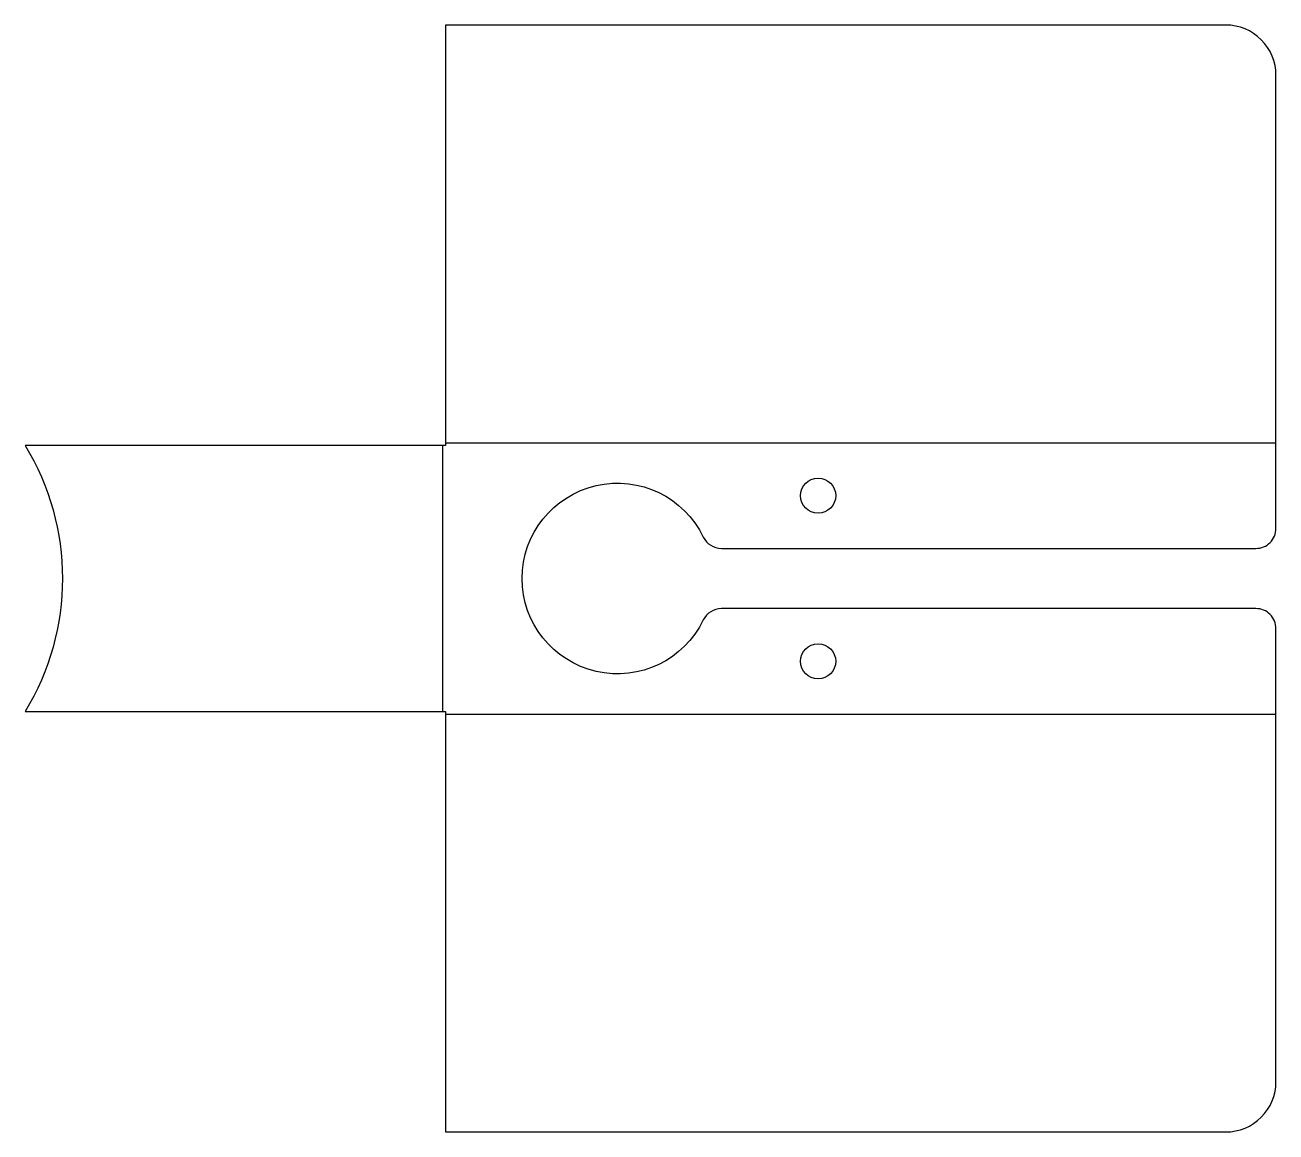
# Model space of a CAD drawing. Extents: x -167 to 82, y -110 to 110.
import ezdxf

# ---------------------------------------------------------------- set-up
doc = ezdxf.new("R2010")
doc.units = 0

msp = doc.modelspace()

# ---------------------------------------------------------------- linework, layer by layer
at = {"layer": '1'}
msp.add_lwpolyline([(82.5, 100.32, 0.414214), (72.5, 110.32), (-83.04, 110.32), (-83.04, 26.54), (-166.82, 26.54, -0.280671), (-166.82, -26.54), (-83.04, -26.54), (-83.04, -110.32), (72.5, -110.32, 0.414214), (82.5, -100.32), (82.5, -10, 0.414214), (78.5, -6), (-28.04, -6, 0.287825), (-31.64, -8.26, -4.371232), (-31.64, 8.26, 0.287825), (-28.04, 6), (78.5, 6, 0.414214), (82.5, 10)], format="xyb", close=True, dxfattribs=at)
for centre in [(-8.75, 16.5), (-8.75, -16.5)]:
    msp.add_circle(centre, 3.5, dxfattribs=at)
at = {"layer": '2'}
for p, q in [((-83.54, -26.54), (-83.54, 26.54)), ((-83.04, 27.04), (82.5, 27.04)), ((-83.04, -27.04), (82.5, -27.04))]:
    msp.add_line(p, q, dxfattribs=at)

doc.saveas('drawing.dxf')
